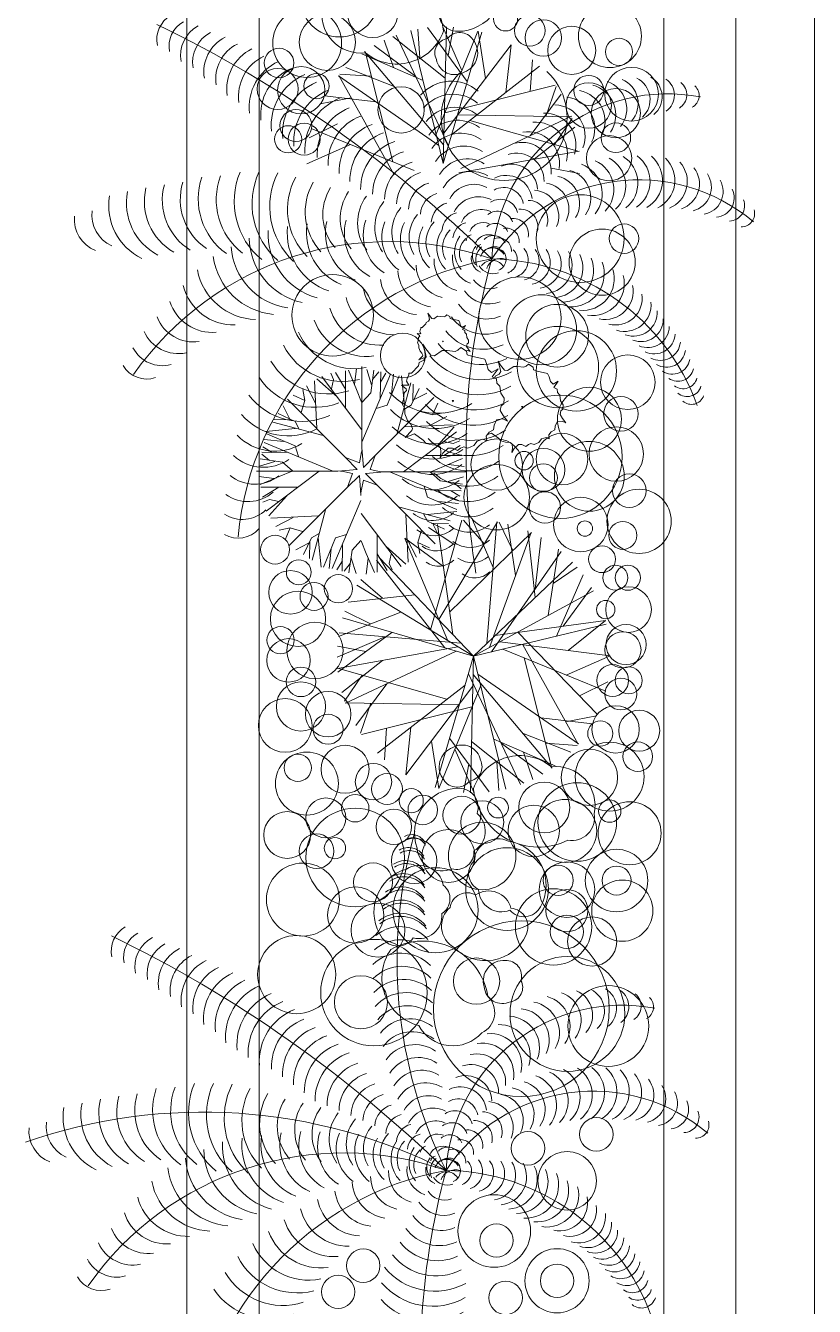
# Model space of a CAD drawing. Header units: millimetres. Extents: x 19901 to 42199, y 14545 to 21214.
# Drawn here: x 27363.5 to 27413.7, y 17181.3 to 17262.9 of the extents above; entities that cross this region are included whole.
import ezdxf

# ---------------------------------------------------------------- set-up
doc = ezdxf.new("R2010")
doc.units = ezdxf.units.MM
for name, color, linetype, lineweight in [('A-FURN', 9, 'Continuous', 13), ('VEGETAZIONE', 94, 'Continuous', 5), ('vetro', 140, 'Continuous', 15)]:
    doc.layers.add(name, color=color, linetype=linetype, lineweight=lineweight)

msp = doc.modelspace()

# ---------------------------------------------------------------- linework, layer by layer
at = {"layer": 'A-FURN'}
for p, q in [((27373.731, 16967.564), (27373.731, 17305.331)), ((27408.731, 16967.564), (27408.731, 17305.331)), ((27378.334, 16972.17), (27378.334, 17300.728)), ((27404.128, 16972.17), (27404.128, 17300.728))]:
    msp.add_line(p, q, dxfattribs=at)
at = {"layer": 'VEGETAZIONE'}
for p, q in [((27390.201, 17259.589), (27386.867, 17262.253)), ((27390.403, 17255.281), (27387.078, 17262.334)), ((27390.074, 17254.16), (27388.018, 17262.619)), ((27388.587, 17260.878), (27388.458, 17262.714)), ((27391.602, 17259.371), (27389.071, 17262.808)), ((27389.622, 17256.019), (27392.289, 17262.579)), ((27391.269, 17260.071), (27390.038, 17262.866)), ((27390.074, 17254.16), (27390.277, 17262.864)), ((27390.074, 17254.16), (27392.523, 17262.514)), ((27390.377, 17261.034), (27390.727, 17262.841)), ((27392.758, 17259.56), (27392.292, 17262.579)), ((27388.323, 17259.692), (27385.669, 17261.669)), ((27386.899, 17260.265), (27386.299, 17262.005)), ((27390.119, 17256.073), (27394.393, 17261.719)), ((27394.064, 17258.681), (27394.396, 17261.718)), ((27388.791, 17259.437), (27384.881, 17261.148)), ((27390.102, 17255.327), (27385.064, 17261.28)), ((27386.854, 17254.261), (27385.09, 17261.298)), ((27395.621, 17258.745), (27395.76, 17260.752)), ((27385.489, 17259.707), (27383.482, 17259.846)), ((27386.951, 17259.05), (27383.875, 17260.273)), ((27390.612, 17255.996), (27396.202, 17260.344)), ((27389.798, 17255.295), (27383.392, 17259.74)), ((27386.938, 17253.425), (27383.413, 17259.765)), ((27390.175, 17257.38), (27397.212, 17259.144)), ((27396.619, 17257.153), (27397.273, 17259.056)), ((27384.21, 17258.331), (27382.235, 17257.946)), ((27385.792, 17258.075), (27382.505, 17258.46)), ((27395.606, 17255.912), (27397.583, 17258.566)), ((27383.33, 17256.671), (27381.522, 17255.788)), ((27391.005, 17257.244), (27398.259, 17257.127)), ((27391.195, 17253.832), (27398.248, 17257.157)), ((27391.772, 17256.898), (27398.748, 17254.908)), ((27397.171, 17255.358), (27398.295, 17257.026)), ((27388.215, 17253.708), (27381.655, 17256.375)), ((27395.871, 17254.42), (27398.467, 17256.473)), ((27384.164, 17255.355), (27381.369, 17254.124)), ((27391.072, 17253.553), (27398.745, 17254.939)), ((27396.949, 17253.858), (27398.755, 17253.508)), ((27384.416, 17240.075), (27384.546, 17241.06)), ((27384.881, 17236.059), (27384.881, 17241.2)), ((27385.497, 17240.043), (27385.194, 17241.021)), ((27382.021, 17237.265), (27381.874, 17240.297)), ((27383.308, 17239.276), (27382.021, 17240.425)), ((27384.872, 17237.201), (27382.33, 17240.582)), ((27383.08, 17240.378), (27382.901, 17240.792)), ((27382.949, 17239.784), (27383.08, 17240.378)), ((27383.846, 17239.772), (27383.21, 17240.821)), ((27383.846, 17238.559), (27383.846, 17240.932)), ((27384.546, 17239.754), (27384.025, 17240.967)), ((27384.891, 17236.377), (27386.71, 17240.711)), ((27385.451, 17239.538), (27385.655, 17240.972)), ((27385.561, 17240.385), (27385.958, 17240.874)), ((27386.057, 17239.196), (27386.086, 17240.874)), ((27386.069, 17240.206), (27386.424, 17240.793)), ((27386.5, 17238.739), (27387.27, 17240.613)), ((27386.774, 17239.456), (27386.902, 17240.711)), ((27387.602, 17238.739), (27387.41, 17240.613)), ((27380.505, 17239.387), (27380.505, 17239.387)), ((27381.255, 17239.049), (27380.505, 17239.387)), ((27381.255, 17239.049), (27381.124, 17239.754)), ((27381.923, 17238.874), (27381.353, 17239.976)), ((27384.872, 17238.938), (27384.546, 17239.754)), ((27384.891, 17238.919), (27385.451, 17239.538)), ((27387.141, 17236.963), (27387.998, 17240.173)), ((27388.033, 17238.739), (27388.541, 17239.815)), ((27388.144, 17238.968), (27388.162, 17240.076)), ((27388.226, 17239.098), (27389.036, 17239.505)), ((27380.277, 17237.889), (27379.87, 17238.699)), ((27383.846, 17235.399), (27380.147, 17239.131)), ((27381.027, 17238.268), (27381.255, 17239.049)), ((27385.736, 17235.529), (27389.468, 17239.228)), ((27385.8, 17238.528), (27386.5, 17238.739)), ((27387.555, 17238.479), (27388.033, 17238.739)), ((27389.386, 17238.12), (27389.724, 17238.87)), ((27389.724, 17238.87), (27389.724, 17238.87)), ((27380.407, 17237.807), (27379.299, 17237.825)), ((27380.636, 17237.696), (27379.56, 17238.204)), ((27388.605, 17238.348), (27389.386, 17238.12)), ((27389.211, 17237.452), (27390.313, 17238.022)), ((27389.386, 17238.12), (27390.091, 17238.251)), ((27380.636, 17237.265), (27378.762, 17237.073)), ((27380.636, 17236.163), (27378.762, 17236.933)), ((27382.412, 17236.804), (27379.202, 17237.661)), ((27380.896, 17237.218), (27380.636, 17237.696)), ((27387.538, 17234.503), (27390.919, 17237.045)), ((27387.602, 17237.354), (27390.634, 17237.501)), ((27389.613, 17236.067), (27390.762, 17237.354)), ((27379.919, 17236.437), (27378.664, 17236.565)), ((27382.998, 17234.554), (27378.664, 17236.373)), ((27380.847, 17235.463), (27380.636, 17236.163)), ((27390.109, 17235.529), (27391.158, 17236.165)), ((27390.12, 17236.426), (27390.715, 17236.295)), ((27390.715, 17236.295), (27391.129, 17236.474)), ((27379.837, 17235.114), (27378.403, 17235.318)), ((27380.179, 17235.72), (27378.501, 17235.749)), ((27378.99, 17235.224), (27378.501, 17235.621)), ((27379.169, 17235.732), (27378.582, 17236.087)), ((27384.595, 17234.647), (27383.846, 17235.399)), ((27383.846, 17235.399), (27384.726, 17235.079)), ((27384.726, 17235.079), (27384.872, 17235.764)), ((27384.883, 17236.023), (27384.984, 17234.78)), ((27384.984, 17234.78), (27385.736, 17235.529)), ((27385.736, 17235.529), (27385.416, 17234.649)), ((27388.896, 17235.529), (27391.269, 17235.529)), ((27390.091, 17234.829), (27391.304, 17235.35)), ((27383.316, 17234.544), (27378.175, 17234.544)), ((27379.332, 17235.16), (27378.354, 17234.857)), ((27382.174, 17234.535), (27378.793, 17231.993)), ((27380.437, 17234.535), (27379.621, 17234.209)), ((27380.456, 17234.554), (27379.837, 17235.114)), ((27383.352, 17234.546), (27384.595, 17234.647)), ((27384.296, 17234.389), (27383.611, 17234.535)), ((27386.36, 17234.492), (27385.117, 17234.391)), ((27385.416, 17234.649), (27386.1, 17234.503)), ((27386.193, 17234.494), (27391.537, 17234.494)), ((27386.714, 17234.484), (27391.048, 17232.665)), ((27389.256, 17234.484), (27389.875, 17233.924)), ((27389.275, 17234.503), (27390.091, 17234.829)), ((27390.412, 17234.959), (27391.397, 17234.829)), ((27379.3, 17234.079), (27378.315, 17234.209)), ((27379.621, 17234.209), (27378.408, 17233.688)), ((27383.976, 17233.509), (27384.296, 17234.389)), ((27384.728, 17234.258), (27383.976, 17233.509)), ((27384.829, 17233.015), (27384.728, 17234.258)), ((27384.986, 17233.959), (27384.84, 17233.275)), ((27385.866, 17233.639), (27384.986, 17233.959)), ((27385.117, 17234.391), (27385.866, 17233.639)), ((27389.875, 17233.924), (27391.309, 17233.72)), ((27390.38, 17233.878), (27391.358, 17234.181)), ((27390.722, 17233.814), (27391.211, 17233.417)), ((27380.816, 17233.509), (27378.443, 17233.509)), ((27379.603, 17233.509), (27378.554, 17232.873)), ((27380.099, 17232.971), (27378.95, 17231.684)), ((27383.976, 17233.509), (27380.244, 17229.81)), ((27385.866, 17233.639), (27389.565, 17229.907)), ((27388.865, 17233.575), (27389.076, 17232.875)), ((27389.076, 17232.875), (27390.95, 17232.105)), ((27389.533, 17233.318), (27391.211, 17233.289)), ((27390.543, 17233.306), (27391.13, 17232.951)), ((27378.997, 17232.743), (27378.583, 17232.564)), ((27379.591, 17232.613), (27378.997, 17232.743)), ((27382.571, 17232.075), (27381.714, 17228.865)), ((27384.821, 17232.661), (27383.002, 17228.327)), ((27387.3, 17232.234), (27390.51, 17231.377)), ((27389.793, 17232.601), (27391.048, 17232.473)), ((27382.11, 17231.684), (27379.078, 17231.537)), ((27380.501, 17231.586), (27379.399, 17231.016)), ((27384.84, 17231.837), (27387.382, 17228.456)), ((27387.691, 17231.773), (27387.838, 17228.741)), ((27388.816, 17231.82), (27389.076, 17231.342)), ((27389.076, 17231.773), (27390.95, 17231.965)), ((27389.076, 17231.342), (27390.152, 17230.834)), ((27389.27, 17224.435), (27391.26, 17231.411)), ((27389.304, 17231.231), (27390.413, 17231.213)), ((27389.802, 17225.086), (27393.53, 17231.309)), ((27392.687, 17229.902), (27391.367, 17231.419)), ((27393.257, 17228.404), (27391.946, 17231.443)), ((27392.852, 17223.544), (27393.499, 17231.314)), ((27394.519, 17229.482), (27393.636, 17231.289)), ((27380.326, 17230.918), (27379.621, 17230.787)), ((27380.326, 17230.918), (27379.988, 17230.168)), ((27381.107, 17230.69), (27380.326, 17230.918)), ((27382.157, 17230.559), (27381.679, 17230.299)), ((27383.912, 17230.51), (27383.212, 17230.299)), ((27385.866, 17230.479), (27385.866, 17228.106)), ((27388.685, 17230.77), (27388.457, 17229.989)), ((27390.81, 17229.834), (27389.141, 17230.958)), ((27389.435, 17231.149), (27389.842, 17230.339)), ((27390.686, 17224.122), (27389.716, 17231.136)), ((27390.485, 17225.576), (27395.697, 17230.623)), ((27393.032, 17223.298), (27395.668, 17230.636)), ((27394.681, 17227.887), (27394.201, 17231.162)), ((27395.936, 17226.487), (27395.462, 17230.728)), ((27379.988, 17230.168), (27379.988, 17230.168)), ((27381.486, 17229.94), (27380.676, 17229.533)), ((27381.679, 17230.299), (27381.171, 17229.223)), ((27381.568, 17230.07), (27381.55, 17228.962)), ((27382.11, 17230.299), (27382.302, 17228.425)), ((27383.212, 17230.299), (27382.442, 17228.425)), ((27382.938, 17229.582), (27382.81, 17228.327)), ((27383.655, 17229.842), (27383.626, 17228.164)), ((27384.821, 17230.119), (27384.261, 17229.5)), ((27384.84, 17230.1), (27385.166, 17229.284)), ((27386.404, 17229.762), (27387.691, 17228.613)), ((27390.373, 17223.732), (27387.62, 17230.257)), ((27390.087, 17228.454), (27387.623, 17230.259)), ((27387.789, 17230.164), (27388.359, 17229.062)), ((27388.457, 17229.989), (27388.588, 17229.284)), ((27388.457, 17229.989), (27389.207, 17229.651)), ((27389.207, 17229.651), (27389.207, 17229.651)), ((27395.923, 17227.02), (27396.307, 17230.307)), ((27383.643, 17228.832), (27383.288, 17228.245)), ((27384.261, 17229.5), (27384.057, 17228.066)), ((27384.215, 17228.995), (27384.518, 17228.017)), ((27385.166, 17229.284), (27385.687, 17228.071)), ((27385.296, 17228.963), (27385.166, 17227.978)), ((27390.171, 17223.276), (27385.824, 17228.865)), ((27385.866, 17229.266), (27386.502, 17228.217)), ((27392.007, 17222.737), (27385.997, 17229.035)), ((27386.762, 17229.255), (27386.632, 17228.66)), ((27392.007, 17222.737), (27398.305, 17228.748)), ((27393.142, 17223.013), (27397.588, 17229.42)), ((27396.772, 17225.342), (27397.413, 17229.562)), ((27384.151, 17228.653), (27383.754, 17228.164)), ((27386.632, 17228.66), (27386.811, 17228.246)), ((27397.082, 17227.384), (27398.607, 17228.414)), ((27397.284, 17224.02), (27398.995, 17227.93)), ((27392.007, 17222.737), (27384.572, 17227.265)), ((27386.205, 17226.436), (27384.816, 17227.643)), ((27397.724, 17224.658), (27399.529, 17227.122)), ((27388.258, 17226.666), (27384.017, 17226.192)), ((27392.007, 17222.737), (27399.646, 17226.914)), ((27387.369, 17225.561), (27383.395, 17224.006)), ((27385.446, 17224.809), (27383.791, 17225.615)), ((27392.007, 17222.737), (27383.653, 17225.186)), ((27392.007, 17222.737), (27400.467, 17224.794)), ((27393.392, 17224.059), (27400.406, 17225.029)), ((27398.026, 17223.113), (27400.407, 17225.026)), ((27386.341, 17223.987), (27383.302, 17222.676)), ((27386.797, 17224.265), (27383.36, 17221.734)), ((27391.201, 17223.582), (27383.431, 17224.229)), ((27394.847, 17224.26), (27399.893, 17219.048)), ((27385.133, 17223.04), (27383.326, 17223.39)), ((27391.01, 17223.345), (27383.337, 17221.958)), ((27390.887, 17223.066), (27383.834, 17219.741)), ((27393.686, 17223.655), (27400.713, 17222.777)), ((27393.867, 17223.19), (27400.427, 17220.523)), ((27395.144, 17223.473), (27398.669, 17217.133)), ((27386.211, 17222.477), (27383.615, 17220.425)), ((27392.007, 17222.737), (27389.559, 17214.383)), ((27392.007, 17222.737), (27391.805, 17214.034)), ((27392.007, 17222.737), (27394.064, 17214.278)), ((27395.227, 17222.636), (27396.991, 17215.6)), ((27397.918, 17221.543), (27400.713, 17222.774)), ((27390.31, 17220), (27383.334, 17221.99)), ((27384.911, 17221.54), (27383.787, 17219.871)), ((27391.679, 17221.617), (27395.004, 17214.564)), ((27391.98, 17221.57), (27397.018, 17215.618)), ((27392.283, 17221.603), (27398.69, 17217.157)), ((27386.476, 17220.986), (27384.499, 17218.332)), ((27391.469, 17220.901), (27385.88, 17216.554)), ((27391.963, 17220.825), (27387.689, 17215.178)), ((27392.46, 17220.878), (27389.793, 17214.318)), ((27398.752, 17220.226), (27400.56, 17221.109)), ((27391.076, 17219.653), (27383.823, 17219.771)), ((27385.463, 17219.744), (27384.809, 17217.842)), ((27391.906, 17219.518), (27384.87, 17217.753)), ((27397.872, 17218.566), (27399.847, 17218.951)), ((27386.461, 17218.152), (27386.321, 17216.145)), ((27388.017, 17218.216), (27387.686, 17215.18)), ((27396.29, 17218.822), (27399.577, 17218.438)), ((27389.324, 17217.338), (27389.789, 17214.319)), ((27390.48, 17217.526), (27393.011, 17214.09)), ((27393.29, 17217.461), (27397.2, 17215.75)), ((27395.131, 17217.847), (27398.206, 17216.625)), ((27390.813, 17216.827), (27392.044, 17214.032)), ((27391.881, 17217.309), (27395.215, 17214.644)), ((27393.759, 17217.206), (27396.413, 17215.229)), ((27395.183, 17216.633), (27395.783, 17214.893)), ((27396.593, 17217.191), (27398.6, 17217.051)), ((27391.705, 17215.863), (27391.355, 17214.056)), ((27393.495, 17216.019), (27393.624, 17214.183))]:
    msp.add_line(p, q, dxfattribs=at)
for points in [[(27393.673, 17266.39, 0.520567), (27391.469, 17267.705, 0.520567), (27390.053, 17266.565, 0.520567), (27389.856, 17264.183, 0.520567), (27390.99, 17262.574, 0.520567)], [(27390.09, 17262.592, -0.520567), (27385.108, 17261.211, -0.520567), (27382.395, 17264.203, -0.520567), (27384.061, 17265.887, -0.520567)], [(27391.401, 17259.98, 0.520567), (27391.97, 17262.044, 0.520567), (27390.348, 17262.114, 0.520567), (27389.637, 17260.773, 0.520567)], [(27390.681, 17216.917, 0.520567), (27390.112, 17214.854, 0.520567), (27391.734, 17214.783, 0.520567), (27392.445, 17216.125, 0.520567)], [(27391.992, 17214.306, -0.520567), (27396.974, 17215.687, -0.520567), (27399.687, 17212.694, -0.520567), (27398.021, 17211.011, -0.520567)], [(27388.409, 17210.508, 0.520567), (27390.612, 17209.193, 0.520567), (27392.029, 17210.332, 0.520567), (27392.226, 17212.715, 0.520567), (27391.091, 17214.324, 0.520567)], [(27394.239, 17210.958, 0.520567), (27392.019, 17209.671, 0.520567), (27392.327, 17207.88, 0.520567), (27394.313, 17206.55, 0.520567), (27396.271, 17206.76, 0.520567)], [(27387.725, 17209.176, -0.520567), (27390.079, 17208.153, -0.520567), (27389.979, 17206.338, -0.520567), (27388.159, 17204.788, -0.520567), (27386.19, 17204.771, -0.520567)], [(27390.76, 17204.177, -0.520567), (27390.511, 17206.731, -0.520567), (27392.146, 17207.526, -0.520567), (27394.385, 17206.688, -0.520567), (27395.356, 17204.975, -0.520567)], [(27386.73, 17204.05, 0.520567), (27388.514, 17199.198, 0.520567), (27392.527, 17198.739, 0.520567), (27392.923, 17201.075, 0.520567)], [(27392.678, 17201.685, -0.520567), (27394.022, 17203.351, -0.520567), (27395.025, 17202.075, -0.520567), (27394.351, 17200.715, -0.520567)]]:
    msp.add_lwpolyline(points, format="xyb", close=True, dxfattribs=at)
for points in [[(27388.896, 17241.708), (27388.83, 17241.757), (27388.528, 17241.635), (27388.748, 17241.86), (27388.764, 17241.925), (27388.716, 17242.068), (27388.612, 17242.18), (27388.524, 17242.396), (27388.524, 17242.564), (27388.437, 17242.715), (27388.479, 17242.852), (27388.497, 17243.06), (27388.572, 17243.133), (27388.561, 17243.189), (27388.417, 17243.308), (27388.655, 17243.302), (27388.58, 17243.437), (27388.6, 17243.517), (27388.654, 17243.638), (27388.649, 17243.686), (27388.732, 17243.686), (27388.962, 17243.92), (27388.979, 17244.024), (27389.131, 17244.106), (27389.198, 17244.21), (27389.156, 17244.41), (27389.091, 17244.618), (27389.195, 17244.466), (27389.352, 17244.267), (27389.47, 17244.244), (27389.718, 17244.414), (27389.872, 17244.407), (27390.123, 17244.384), (27390.213, 17244.417), (27390.309, 17244.506), (27390.486, 17244.387), (27390.508, 17244.275), (27390.645, 17244.227), (27391.067, 17244.134), (27391.125, 17243.998), (27391.177, 17243.806), (27391.286, 17243.711), (27391.495, 17243.824), (27391.31, 17243.575), (27391.443, 17243.512), (27391.457, 17243.368), (27391.549, 17243.272), (27391.577, 17243.048), (27391.687, 17242.889), (27391.677, 17242.712), (27391.595, 17242.648), (27391.566, 17242.495), (27391.659, 17242.336), (27391.797, 17242.16), (27391.642, 17242.231), (27391.492, 17242.212)], [(27393.362, 17240.457), (27393.385, 17240.594), (27393.628, 17240.724), (27393.735, 17240.891), (27393.668, 17241.211), (27393.564, 17241.544), (27393.729, 17241.301), (27393.981, 17240.983), (27394.17, 17240.945), (27394.566, 17241.217), (27394.814, 17241.206), (27395.214, 17241.17), (27395.359, 17241.222), (27395.512, 17241.364), (27395.795, 17241.174), (27395.831, 17240.994), (27396.05, 17240.919), (27396.726, 17240.77), (27396.818, 17240.552), (27396.901, 17240.245), (27397.075, 17240.093), (27397.409, 17240.274), (27397.114, 17239.875), (27397.327, 17239.774), (27397.35, 17239.543), (27397.497, 17239.391), (27397.541, 17239.032), (27397.716, 17238.777), (27397.7, 17238.495), (27397.57, 17238.391), (27397.523, 17238.148), (27397.672, 17237.892), (27397.894, 17237.612), (27397.644, 17237.726), (27397.331, 17237.685), (27397.209, 17237.402), (27397.179, 17237.172), (27396.963, 17237.042), (27396.797, 17236.849), (27396.83, 17236.605), (27396.627, 17236.694), (27396.338, 17236.589), (27396.166, 17236.37), (27395.87, 17236.24), (27395.661, 17236.303), (27395.5, 17236.238), (27395.337, 17236.109), (27395.078, 17236.235), (27394.866, 17236.234), (27394.592, 17235.976), (27394.45, 17235.719), (27394.483, 17236.014), (27394.466, 17236.27), (27394.333, 17236.371), (27394.048, 17236.395), (27393.75, 17236.47), (27393.593, 17236.636), (27393.146, 17236.966), (27392.859, 17236.85)]]:
    msp.add_lwpolyline(points, dxfattribs=at)
for points in [[(27393.569, 17241.056), (27393.2, 17240.557), (27393.466, 17240.43), (27393.495, 17240.142), (27393.679, 17239.951), (27393.734, 17239.503), (27393.953, 17239.184), (27393.933, 17238.831), (27393.769, 17238.702), (27393.712, 17238.397), (27393.897, 17238.078), (27394.175, 17237.728), (27393.863, 17237.87), (27393.471, 17237.819), (27393.319, 17237.466), (27393.282, 17237.177), (27393.011, 17237.015), (27392.804, 17236.774), (27392.845, 17236.47), (27392.592, 17236.58), (27392.23, 17236.45), (27392.015, 17236.176), (27391.645, 17236.013), (27391.384, 17236.092), (27391.183, 17236.01), (27390.979, 17235.849), (27390.655, 17236.007), (27390.39, 17236.005), (27390.048, 17235.683), (27389.87, 17235.361), (27389.911, 17235.73), (27389.89, 17236.05), (27389.723, 17236.177), (27389.368, 17236.207), (27388.995, 17236.301), (27388.798, 17236.508), (27388.239, 17236.921), (27387.636, 17236.676), (27388.076, 17237.128), (27388.107, 17237.256), (27388.012, 17237.544), (27387.803, 17237.767), (27387.628, 17238.198), (27387.628, 17238.535), (27387.454, 17238.838), (27387.537, 17239.111), (27387.573, 17239.527), (27387.724, 17239.672), (27387.702, 17239.784), (27387.414, 17240.023), (27387.889, 17240.01), (27387.741, 17240.281), (27387.78, 17240.442), (27387.888, 17240.683), (27387.879, 17240.779), (27388.044, 17240.78), (27388.504, 17241.247), (27388.539, 17241.456), (27388.842, 17241.618), (27388.976, 17241.827), (27388.892, 17242.227), (27388.763, 17242.643), (27388.969, 17242.34), (27389.284, 17241.941), (27389.52, 17241.895), (27390.015, 17242.234), (27390.325, 17242.22), (27390.825, 17242.175), (27391.006, 17242.241), (27391.198, 17242.418), (27391.552, 17242.18), (27391.596, 17241.956), (27391.87, 17241.862), (27392.715, 17241.675), (27392.83, 17241.403), (27392.934, 17241.019), (27393.151, 17240.829)], [(27390.079, 17242.822), (27390.067, 17242.774), (27390.03, 17242.822)], [(27390.738, 17239.051), (27390.715, 17238.955), (27390.639, 17239.05)], [(27395.145, 17238.671), (27395.126, 17238.594), (27395.065, 17238.67)]]:
    msp.add_lwpolyline(points, close=True, dxfattribs=at)
for centre, radius in [((27383.465, 17264.721), 2.504), ((27385.574, 17263.798), 1.625), ((27381.399, 17261.83), 2.197), ((27394.047, 17263.366), 0.769), ((27400.7, 17262.271), 2.009), ((27382.688, 17261.876), 1.793), ((27395.59, 17262.618), 0.982), ((27396.454, 17262.151), 1.159), ((27398.264, 17261.361), 1.532), ((27379.609, 17260.556), 0.942), ((27401.278, 17261.266), 0.864), ((27379.517, 17258.9), 1.305), ((27381.022, 17258.817), 1.507), ((27381.997, 17259.083), 0.804), ((27402.081, 17258.566), 1.711), ((27387.382, 17257.568), 1.475), ((27399.347, 17257.848), 1.447), ((27399.347, 17258.805), 0.958), ((27401.078, 17257.359), 1.569), ((27380.683, 17256.566), 1.015), ((27380.19, 17255.696), 0.862), ((27381.206, 17255.696), 1.016), ((27401.078, 17255.79), 0.942), ((27400.647, 17254.488), 1.44), ((27398.802, 17249.363), 2.795), ((27400.204, 17247.864), 2.108), ((27401.598, 17249.363), 0.94), ((27383.021, 17244.472), 2.598), ((27394.959, 17244.299), 2.627), ((27396.347, 17243.551), 2.23), ((27397.332, 17243.173), 1.998), ((27397.386, 17241.175), 2.593), ((27398.56, 17240.929), 2.558), ((27387.496, 17241.906), 1.429), ((27401.838, 17240.211), 1.741), ((27397.54, 17235.459), 3.932), ((27399.389, 17237.847), 2.039), ((27401.398, 17238.193), 1.099), ((27397.643, 17235.304), 1.647), ((27401.105, 17235.63), 1.734), ((27393.479, 17234.957), 1.64), ((27399.387, 17234.213), 2.227), ((27395.228, 17235.209), 0.587), ((27396.46, 17234.629), 1.362), ((27393.479, 17232.874), 2.083), ((27396.458, 17234.114), 0.893), ((27401.937, 17233.295), 1.071), ((27396.557, 17232.229), 0.998), ((27398.84, 17231.138), 1.736), ((27402.556, 17231.341), 2.049), ((27399.105, 17230.882), 0.488), ((27401.521, 17230.443), 0.893), ((27379.353, 17229.535), 0.92), ((27400.198, 17228.928), 0.857), ((27380.864, 17228.095), 0.792), ((27380.332, 17226.815), 1.386), ((27383.39, 17227.046), 0.898), ((27401.045, 17227.746), 0.794), ((27401.84, 17227.746), 0.799), ((27381.838, 17226.555), 0.893), ((27401.885, 17225.716), 1.453), ((27380.816, 17225.125), 1.758), ((27400.431, 17225.716), 0.588), ((27381.898, 17223.11), 1.797), ((27401.724, 17223.485), 1.28), ((27380.215, 17222.48), 1.383), ((27379.703, 17223.764), 0.867), ((27401.531, 17223.156), 1.15), ((27400.876, 17221.201), 1.016), ((27381.004, 17221.108), 0.942), ((27401.892, 17221.201), 0.862), ((27381.004, 17219.538), 1.569), ((27401.399, 17220.331), 1.015), ((27380.001, 17218.332), 1.711), ((27382.735, 17219.05), 1.447), ((27382.735, 17218.092), 0.958), ((27401.06, 17218.081), 1.507), ((27402.564, 17217.998), 1.305), ((27400.085, 17217.814), 0.804), ((27381.382, 17214.626), 2.009), ((27383.818, 17215.536), 1.532), ((27399.393, 17215.021), 1.793), ((27400.683, 17215.068), 2.197), ((27402.473, 17216.342), 0.942), ((27380.804, 17215.631), 0.864), ((27385.628, 17214.746), 1.159), ((27386.491, 17214.279), 0.982), ((27388.035, 17213.532), 0.769), ((27396.508, 17213.1), 1.625), ((27398.617, 17212.177), 2.504), ((27382.588, 17212.437), 1.273), ((27384.461, 17213.057), 0.879), ((27388.772, 17212.944), 0.943), ((27391.262, 17212.61), 1.211), ((27392.559, 17212.161), 1.372), ((27393.564, 17213.095), 0.66), ((27395.84, 17211.604), 1.638), ((27397.849, 17211.604), 2.009), ((27401.953, 17211.459), 2.01), ((27400.683, 17212.871), 0.715), ((27380.124, 17211.349), 1.491), ((27384.461, 17209.918), 3.139), ((27386.924, 17211.864), 1.13), ((27390.407, 17210.009), 1.691), ((27392.559, 17210.009), 2.152), ((27382.002, 17210.314), 1.106), ((27383.168, 17210.508), 0.68), ((27388.22, 17209.691), 1.445), ((27394.142, 17207.9), 2.636), ((27401.122, 17208.444), 1.992), ((27381.127, 17207.232), 2.327), ((27385.597, 17208.332), 1.239), ((27389.58, 17206.553), 2.711), ((27397.956, 17207.867), 1.77), ((27397.399, 17208.456), 0.96), ((27401.122, 17208.444), 0.924), ((27401.488, 17206.525), 1.953), ((27384.491, 17206.247), 1.792), ((27397.102, 17205.489), 2.433), ((27397.956, 17206.525), 1.342), ((27385.915, 17205.282), 1.72), ((27397.956, 17205.183), 1.061), ((27399.565, 17204.558), 1.569), ((27395.051, 17200.275), 5.603), ((27380.733, 17202.448), 2.491), ((27385.656, 17201.302), 3.394), ((27392.194, 17202.033), 1.477), ((27397.991, 17199.943), 3.661), ((27384.826, 17200.685), 1.692), ((27400.597, 17199.173), 2.574), ((27399.834, 17192.266), 1.066), ((27395.474, 17191.376), 1.066), ((27397.973, 17189.303), 1.867), ((27393.324, 17186.105), 2.313), ((27393.47, 17185.504), 1.058), ((27384.976, 17183.895), 1.066), ((27397.329, 17182.934), 2.045), ((27397.329, 17182.934), 1.066), ((27383.376, 17182.225), 1.058), ((27394.051, 17181.847), 1.066)]:
    msp.add_circle(centre, radius, dxfattribs=at)
for centre, radius, start, end in [((27373.592, 17262.044), 1.776, 119.61515, 191.9704), ((27374.374, 17261.636), 1.776, 118.99446, 191.34971), ((27336.314, 17189.615), 81.535, 45.79693, 64.18022), ((27375.458, 17261.04), 2.131, 118.37377, 190.72902), ((27376.23, 17260.612), 2.131, 117.75308, 190.10833), ((27377.299, 17259.989), 2.486, 117.13239, 189.48764), ((27378.059, 17259.541), 2.486, 116.5117, 188.86695), ((27379.113, 17258.892), 2.841, 115.89101, 188.24626), ((27379.861, 17258.425), 2.841, 115.27032, 187.62557), ((27380.898, 17257.75), 3.196, 114.64963, 187.00488), ((27381.633, 17257.263), 3.196, 114.02894, 186.38419), ((27382.654, 17256.563), 3.551, 113.40825, 185.7635), ((27393.954, 17257.076), 4.01, 132.76, 47.24), ((27383.376, 17256.057), 3.551, 112.78756, 185.14281), ((27390.584, 17256.821), 2.578, 48.47829, 139.17527), ((27399.104, 17257.243), 1.963, 326.12856, 75.38937), ((27399.932, 17257.633), 1.838, 322.08689, 71.34771), ((27400.829, 17257.967), 1.67, 318.04523, 67.30604), ((27401.709, 17258.217), 1.545, 314.00356, 63.26437), ((27402.565, 17258.39), 1.462, 309.96189, 59.22271), ((27403.556, 17258.504), 1.253, 305.92023, 55.18104), ((27404.595, 17258.533), 1.002, 301.87856, 51.13937), ((27405.55, 17258.478), 0.835, 297.83689, 47.09771), ((27384.093, 17255.544), 3.551, 112.16687, 184.52212), ((27384.804, 17255.022), 3.551, 111.54618, 183.90143), ((27390.696, 17256.126), 2.438, 50.09367, 140.79065), ((27404.385, 17247.346), 11.247, 79.33398, 176.33343), ((27397.729, 17256.38), 2.005, 334.21189, 83.47271), ((27398.382, 17256.826), 2.005, 330.17023, 79.43104), ((27385.229, 17254.711), 3.196, 110.92549, 183.28074), ((27390.835, 17255.387), 2.344, 51.70906, 142.40603), ((27396.525, 17255.354), 2.005, 342.29523, 91.55604), ((27397.109, 17255.888), 2.005, 338.25356, 87.51437), ((27385.932, 17254.177), 3.196, 110.3048, 182.66006), ((27386.628, 17253.636), 3.196, 109.68411, 182.03937), ((27391.004, 17254.607), 2.297, 53.32444, 144.02142), ((27395.98, 17254.78), 2.005, 346.33689, 95.59771), ((27387.319, 17253.087), 3.196, 109.06342, 181.41868), ((27391.195, 17253.832), 2.25, 54.93983, 145.6368), ((27395.477, 17254.169), 2.005, 350.37856, 99.63937), ((27388.003, 17252.53), 3.196, 108.44273, 180.79799), ((27388.413, 17252.199), 2.841, 107.82204, 180.1773), ((27391.391, 17253.106), 2.156, 56.55521, 147.25219), ((27395.121, 17253.656), 1.838, 354.42023, 103.68104), ((27388.822, 17251.866), 2.486, 107.20135, 179.55661), ((27391.604, 17252.385), 2.063, 58.17059, 148.86757), ((27394.408, 17252.436), 1.67, 2.50356, 111.76437), ((27394.745, 17253.057), 1.754, 358.46189, 107.72271), ((27398.202, 17252.214), 2.005, 320.61147, 69.87228), ((27398.942, 17252.494), 2.005, 316.5698, 65.83061), ((27399.7, 17252.722), 2.005, 312.52813, 61.78895), ((27400.472, 17252.896), 2.005, 308.48647, 57.74728), ((27401.254, 17253.015), 2.005, 304.4448, 53.70561), ((27402.043, 17253.078), 2.005, 300.40313, 49.66395), ((27402.876, 17253.081), 1.963, 296.36147, 45.62228), ((27403.789, 17253.009), 1.838, 292.3198, 41.58061), ((27378.729, 17251.89), 4.273, 161.00098, 234.51619), ((27379.875, 17251.836), 4.273, 159.08432, 232.59952), ((27381.553, 17251.739), 4.807, 157.16765, 230.68286), ((27382.692, 17251.59), 4.807, 155.25098, 228.76619), ((27383.826, 17251.403), 4.807, 153.33432, 226.84952), ((27384.421, 17251.235), 4.273, 151.41765, 224.93286), ((27389.23, 17251.532), 2.131, 106.58066, 178.93592), ((27391.871, 17251.583), 2.063, 59.78598, 150.48296), ((27394.074, 17251.72), 1.67, 6.54523, 115.80604), ((27397.015, 17251.612), 1.754, 328.6948, 77.95561), ((27397.638, 17251.946), 1.838, 324.65313, 73.91395), ((27404.733, 17252.853), 1.67, 288.27813, 37.53895), ((27405.621, 17252.633), 1.545, 284.23647, 33.49728), ((27374.762, 17251.739), 3.739, 166.75098, 240.26619), ((27375.905, 17251.817), 3.739, 164.83432, 238.34952), ((27377.05, 17251.856), 3.739, 162.91765, 236.43286), ((27385.013, 17251.065), 3.739, 149.50098, 223.01619), ((27385.602, 17250.892), 3.205, 147.58432, 221.09952), ((27389.637, 17251.196), 1.776, 105.95997, 178.31523), ((27392.029, 17251.089), 1.735, 61.40136, 152.09834), ((27402.547, 17241.868), 11.247, 49.56689, 146.56633), ((27393.945, 17251.371), 1.253, 10.58689, 119.84771), ((27395.768, 17250.784), 1.67, 336.77813, 86.03895), ((27396.414, 17251.24), 1.67, 332.73647, 81.99728), ((27406.45, 17252.359), 1.462, 280.1948, 29.45561), ((27407.367, 17251.966), 1.253, 276.15313, 25.41395), ((27372.487, 17251.468), 3.739, 170.58432, 244.09952), ((27373.622, 17251.622), 3.739, 168.66765, 242.18286), ((27386.554, 17250.641), 3.044, 145.66765, 219.18286), ((27387.498, 17250.363), 2.884, 143.75098, 217.26619), ((27388.382, 17250.074), 2.671, 141.83432, 215.34952), ((27390.042, 17250.859), 1.421, 105.33928, 177.69454), ((27390.626, 17250.347), 1.314, 104.71859, 177.07385), ((27392.332, 17250.299), 1.735, 63.01675, 153.71373), ((27393.725, 17250.744), 1.128, 14.62856, 123.88937), ((27395.483, 17250.545), 1.253, 340.8198, 90.08061), ((27408.284, 17251.475), 1.002, 272.11147, 21.37228), ((27369.81, 17250.861), 2.136, 172.50098, 246.01619), ((27389.259, 17249.762), 2.457, 139.91765, 213.43286), ((27390.025, 17249.463), 2.136, 138.00098, 211.51619), ((27391.205, 17249.83), 1.207, 104.0979, 176.45316), ((27392.509, 17249.811), 1.406, 64.63213, 155.32911), ((27393.542, 17250.106), 1.002, 18.67023, 127.93104), ((27394.981, 17250.111), 1.128, 344.86147, 94.12228), ((27409.085, 17250.953), 0.835, 268.0698, 17.33061), ((27368.702, 17250.58), 2.136, 174.41765, 247.93286), ((27384.032, 17249.721), 3.9, 173.99199, 251.38691), ((27384.901, 17249.718), 3.546, 170.62836, 248.02328), ((27385.898, 17249.723), 3.333, 167.26472, 244.65964), ((27386.891, 17249.682), 3.12, 163.90108, 241.296), ((27387.807, 17249.584), 2.836, 160.53745, 237.93237), ((27388.713, 17249.448), 2.553, 157.17381, 234.56873), ((27389.821, 17249.286), 2.482, 153.81017, 231.20509), ((27390.633, 17249.067), 2.127, 150.44654, 227.84146), ((27390.835, 17249.129), 1.869, 136.08432, 209.59952), ((27391.754, 17249.333), 1.065, 103.47721, 175.83247), ((27392.624, 17249.447), 0.938, 66.24752, 156.9445), ((27393.402, 17249.5), 0.835, 22.71189, 131.97271), ((27394.082, 17249.191), 0.835, 352.9448, 102.20561), ((27394.505, 17249.648), 1.002, 348.90313, 98.16395), ((27386.615, 17229.297), 19.877, 70.77372, 144.97897), ((27381.965, 17249.454), 4.255, 180.71926, 258.11419), ((27383.156, 17249.692), 4.255, 177.35563, 254.75055), ((27391.645, 17248.806), 1.986, 147.0829, 224.47782), ((27391.637, 17248.777), 1.602, 134.16765, 207.68286), ((27392.5, 17248.513), 1.702, 143.71926, 221.11419), ((27392.382, 17248.429), 1.282, 132.25098, 205.76619), ((27391.952, 17249.187), 0.426, 102.85652, 175.21178), ((27392.973, 17248.675), 0.938, 67.8629, 158.55988), ((27393.277, 17248.721), 0.835, 26.75356, 136.01437), ((27393.587, 17248.576), 0.835, 356.98647, 106.24728), ((27380.79, 17249.147), 4.255, 184.0829, 261.47782), ((27392.873, 17248.273), 0.945, 140.35563, 217.75055), ((27393.214, 17248.017), 1.068, 130.33432, 203.84952), ((27392.545, 17248.632), 0.355, 102.23584, 174.59109), ((27393.344, 17247.912), 0.938, 69.47829, 160.17527), ((27393.208, 17247.934), 0.835, 30.79523, 140.05604), ((27393.244, 17247.842), 0.938, 39.71119, 130.40817), ((27393.324, 17248.051), 0.756, 292.69632, 46.04311), ((27393.87, 17248.029), 0.915, 289.83918, 43.18597), ((27394.355, 17247.996), 1.134, 286.98204, 40.32882), ((27394.962, 17247.927), 1.229, 284.12489, 37.47168), ((27395.474, 17247.854), 1.418, 281.26775, 34.61454), ((27396.018, 17247.755), 1.573, 278.41061, 31.75739), ((27396.49, 17247.66), 1.8, 275.55346, 28.90025), ((27397.072, 17247.507), 1.905, 272.69632, 26.04311), ((27379.636, 17248.771), 4.255, 187.44654, 264.84146), ((27396.797, 17228.524), 19.877, 100.54081, 174.74607), ((27390.47, 17247.68), 2.127, 180.21363, 257.60855), ((27391.477, 17247.956), 1.986, 176.84999, 254.24491), ((27392.364, 17248.126), 1.702, 173.48636, 250.88128), ((27438.661, 17235.75), 47.137, 164.85457, 189.41385), ((27392.808, 17248.103), 0.945, 170.12272, 247.51764), ((27393.245, 17248.154), 1.03, 211.10175, 289.84111), ((27393.194, 17247.145), 0.835, 34.83689, 144.09771), ((27393.736, 17247.161), 0.938, 71.09367, 161.79065), ((27392.955, 17233.914), 14.152, 19.8929, 89.1654), ((27397.649, 17247.33), 2.011, 269.83918, 23.18597), ((27398.218, 17247.129), 2.117, 266.98204, 20.32882), ((27378.233, 17248.1), 3.9, 190.81017, 268.20509), ((27388.613, 17247.057), 2.553, 186.9409, 264.33582), ((27389.655, 17247.467), 2.482, 183.57727, 260.97219), ((27393.057, 17247.405), 1.236, 212.29222, 291.03159), ((27398.961, 17246.796), 2.011, 264.12489, 17.47168), ((27399.571, 17246.497), 2.042, 261.26775, 14.61454), ((27376.721, 17247.177), 3.319, 194.17381, 271.56873), ((27387.759, 17246.725), 2.836, 190.30454, 267.69946), ((27392.999, 17247.083), 1.887, 213.4827, 292.22206), ((27400.384, 17246.008), 1.8, 258.41061, 11.75739), ((27375.358, 17246.215), 2.836, 197.53745, 274.93237), ((27386.915, 17246.356), 3.12, 193.66818, 271.0631), ((27392.848, 17246.426), 2.19, 214.67317, 293.41254), ((27401.06, 17245.555), 1.694, 255.55346, 8.90025), ((27401.63, 17245.137), 1.694, 252.69632, 6.04311), ((27374.157, 17245.254), 2.482, 200.90108, 278.296), ((27386.033, 17245.899), 3.333, 197.03181, 274.42673), ((27392.741, 17245.923), 2.654, 215.86365, 294.60301), ((27402.189, 17244.665), 1.524, 250.42359, 3.77038), ((27373.2, 17244.439), 2.411, 204.26472, 281.65964), ((27385.171, 17245.399), 3.546, 200.39545, 277.79037), ((27392.603, 17245.263), 2.957, 217.05413, 295.79349), ((27402.681, 17244.213), 1.418, 248.15087, 1.49765), ((27403.113, 17243.783), 1.371, 245.87814, 359.22493), ((27384.415, 17244.971), 3.9, 203.75908, 281.15401), ((27392.523, 17244.876), 3.538, 218.2446, 296.98397), ((27403.526, 17243.336), 1.323, 243.60541, 356.9522), ((27403.919, 17242.871), 1.276, 241.33268, 354.67947), ((27372.179, 17243.388), 2.127, 207.62836, 285.02328), ((27383.668, 17244.51), 4.255, 207.12272, 284.51764), ((27392.449, 17244.538), 4.17, 219.43508, 298.17444), ((27404.292, 17242.39), 1.229, 239.05996, 352.40674), ((27371.181, 17242.183), 1.773, 210.99199, 288.38691), ((27382.753, 17243.713), 4.255, 210.48636, 287.88128), ((27404.669, 17241.854), 1.134, 236.78723, 350.13402), ((27405.042, 17241.265), 0.998, 234.5145, 347.86129), ((27381.886, 17242.862), 4.255, 213.84999, 291.24491), ((27392.29, 17243.67), 4.265, 220.62556, 299.36492), ((27405.366, 17240.699), 0.907, 232.24178, 345.58856), ((27381.07, 17241.963), 4.255, 217.21363, 294.60855), ((27389.7, 17242.394), 4.17, 223.00651, 301.74587), ((27392.123, 17242.611), 4.17, 221.81603, 300.5554), ((27405.619, 17240.215), 0.923, 229.96905, 343.31584), ((27391.991, 17241.642), 4.17, 223.00651, 301.74587), ((27405.899, 17239.61), 0.817, 227.69632, 341.04311), ((27380.186, 17240.684), 3.9, 220.57727, 297.97219), ((27389.573, 17241.254), 4, 224.19698, 302.93635), ((27389.471, 17240.065), 3.784, 225.38746, 304.12682), ((27391.864, 17240.502), 4, 224.19698, 302.93635), ((27379.331, 17239.133), 3.319, 223.9409, 301.33582), ((27389.388, 17238.636), 3.33, 226.57794, 305.3173), ((27391.762, 17239.313), 3.784, 225.38746, 304.12682), ((27378.625, 17237.621), 2.836, 227.30454, 304.69946), ((27384.439, 17235.856), 0.442, 347.9659, 0), ((27385.324, 17236.059), 0.442, 180, 184.66495), ((27391.679, 17237.884), 3.33, 226.57794, 305.3173), ((27383.316, 17234.987), 0.442, 270, 274.66495), ((27383.519, 17234.102), 0.442, 77.9659, 90), ((27386.193, 17234.936), 0.442, 257.9659, 270), ((27386.396, 17234.051), 0.442, 90, 94.66495), ((27389.351, 17237.548), 3.219, 227.76841, 306.50778), ((27378.06, 17236.19), 2.482, 230.66818, 308.0631), ((27389.34, 17236.22), 2.868, 228.95889, 307.69825), ((27391.642, 17236.797), 3.219, 227.76841, 306.50778), ((27377.634, 17235.007), 2.411, 234.03181, 311.42673), ((27384.388, 17232.979), 0.442, 0, 4.66495), ((27385.273, 17233.182), 0.442, 167.9659, 180), ((27389.362, 17234.915), 2.54, 230.14937, 308.88873), ((27391.631, 17235.468), 2.868, 228.95889, 307.69825), ((27377.269, 17233.589), 2.127, 237.39545, 314.79037), ((27391.653, 17234.163), 2.54, 230.14937, 308.88873), ((27389.426, 17233.421), 2.022, 231.33984, 310.07921), ((27377.002, 17232.047), 1.773, 240.75908, 318.15401), ((27389.511, 17232.279), 1.853, 232.53032, 311.26968), ((27391.718, 17232.67), 2.022, 231.33984, 310.07921), ((27389.634, 17230.998), 1.545, 233.72079, 312.46016), ((27391.802, 17231.527), 1.853, 232.53032, 311.26968), ((27389.787, 17229.89), 1.404, 234.91127, 313.65063), ((27391.925, 17230.246), 1.545, 233.72079, 312.46016), ((27392.078, 17229.138), 1.404, 234.91127, 313.65063), ((27417.289, 17203.343), 30.162, 164.15666, 206.32186), ((27388.071, 17210.437), 0.938, 29.09367, 119.79065), ((27388.124, 17210.244), 0.938, 29.09367, 119.79065), ((27387.86, 17209.425), 1.125, 30.70906, 121.40603), ((27387.913, 17209.232), 1.125, 30.70906, 121.40603), ((27387.673, 17208.313), 1.406, 32.32444, 123.02142), ((27387.726, 17208.12), 1.406, 32.32444, 123.02142), ((27387.532, 17207.289), 1.594, 33.93983, 124.6368), ((27387.585, 17207.096), 1.594, 33.93983, 124.6368), ((27387.427, 17206.308), 1.735, 35.55521, 126.25219), ((27387.481, 17206.115), 1.735, 35.55521, 126.25219), ((27387.354, 17205.324), 1.875, 37.17059, 127.86757), ((27387.407, 17205.131), 1.875, 37.17059, 127.86757), ((27387.314, 17204.245), 2.11, 38.78598, 129.48296), ((27387.367, 17204.052), 2.11, 38.78598, 129.48296), ((27370.685, 17203.947), 1.776, 119.61515, 191.9704), ((27371.468, 17203.539), 1.776, 118.99446, 191.34971), ((27387.311, 17203.166), 2.344, 40.40136, 131.09834), ((27333.408, 17131.519), 81.535, 45.79693, 64.18022), ((27372.552, 17202.944), 2.131, 118.37377, 190.72902), ((27373.323, 17202.515), 2.131, 117.75308, 190.10833), ((27387.335, 17202.227), 2.438, 42.01675, 132.71373), ((27374.393, 17201.893), 2.486, 117.13239, 189.48764), ((27375.153, 17201.445), 2.486, 116.5117, 188.86695), ((27387.393, 17201.243), 2.578, 43.63213, 134.32911), ((27376.206, 17200.796), 2.841, 115.89101, 188.24626), ((27376.954, 17200.329), 2.841, 115.27032, 187.62557), ((27387.464, 17200.401), 2.578, 45.24752, 135.9445), ((27377.991, 17199.654), 3.196, 114.64963, 187.00488), ((27378.727, 17199.167), 3.196, 114.02894, 186.38419), ((27387.559, 17199.562), 2.578, 46.8629, 137.55988), ((27379.747, 17198.467), 3.551, 113.40825, 185.7635), ((27380.47, 17197.961), 3.551, 112.78756, 185.14281), ((27387.677, 17198.725), 2.578, 48.47829, 139.17527), ((27396.197, 17199.147), 1.963, 326.12856, 75.38937), ((27397.026, 17199.537), 1.838, 322.08689, 71.34771), ((27397.923, 17199.871), 1.67, 318.04523, 67.30604), ((27398.803, 17200.121), 1.545, 314.00356, 63.26437), ((27399.658, 17200.293), 1.462, 309.96189, 59.22271), ((27400.65, 17200.408), 1.253, 305.92023, 55.18104), ((27401.689, 17200.437), 1.002, 301.87856, 51.13937), ((27402.643, 17200.382), 0.835, 297.83689, 47.09771), ((27381.187, 17197.447), 3.551, 112.16687, 184.52212), ((27381.898, 17196.926), 3.551, 111.54618, 183.90143), ((27387.789, 17198.03), 2.438, 50.09367, 140.79065), ((27401.479, 17189.25), 11.247, 79.33398, 176.33343), ((27394.823, 17198.283), 2.005, 334.21189, 83.47271), ((27395.476, 17198.73), 2.005, 330.17023, 79.43104), ((27382.323, 17196.614), 3.196, 110.92549, 183.28074), ((27387.928, 17197.291), 2.344, 51.70906, 142.40603), ((27394.203, 17197.792), 2.005, 338.25356, 87.51437), ((27383.025, 17196.081), 3.196, 110.3048, 182.66006), ((27383.722, 17195.539), 3.196, 109.68411, 182.03937), ((27388.098, 17196.511), 2.297, 53.32444, 144.02142), ((27393.074, 17196.684), 2.005, 346.33689, 95.59771), ((27393.619, 17197.258), 2.005, 342.29523, 91.55604), ((27384.412, 17194.99), 3.196, 109.06342, 181.41868), ((27388.288, 17195.736), 2.25, 54.93983, 145.6368), ((27392.571, 17196.073), 2.005, 350.37856, 99.63937), ((27385.097, 17194.434), 3.196, 108.44273, 180.79799), ((27388.484, 17195.01), 2.156, 56.55521, 147.25219), ((27392.214, 17195.56), 1.838, 354.42023, 103.68104), ((27385.507, 17194.103), 2.841, 107.82204, 180.1773), ((27385.916, 17193.77), 2.486, 107.20135, 179.55661), ((27388.698, 17194.289), 2.063, 58.17059, 148.86757), ((27391.839, 17194.961), 1.754, 358.46189, 107.72271), ((27396.035, 17194.398), 2.005, 316.5698, 65.83061), ((27396.793, 17194.626), 2.005, 312.52813, 61.78895), ((27397.565, 17194.799), 2.005, 308.48647, 57.74728), ((27398.348, 17194.918), 2.005, 304.4448, 53.70561), ((27399.137, 17194.982), 2.005, 300.40313, 49.66395), ((27399.97, 17194.985), 1.963, 296.36147, 45.62228), ((27400.882, 17194.913), 1.838, 292.3198, 41.58061), ((27378.646, 17193.643), 4.807, 157.16765, 230.68286), ((27379.786, 17193.494), 4.807, 155.25098, 228.76619), ((27380.919, 17193.307), 4.807, 153.33432, 226.84952), ((27386.323, 17193.436), 2.131, 106.58066, 178.93592), ((27388.964, 17193.487), 2.063, 59.78598, 150.48296), ((27391.168, 17193.624), 1.67, 6.54523, 115.80604), ((27391.502, 17194.34), 1.67, 2.50356, 111.76437), ((27394.731, 17193.849), 1.838, 324.65313, 73.91395), ((27395.295, 17194.118), 2.005, 320.61147, 69.87228), ((27401.827, 17194.757), 1.67, 288.27813, 37.53895), ((27402.715, 17194.537), 1.545, 284.23647, 33.49728), ((27371.856, 17193.642), 3.739, 166.75098, 240.26619), ((27372.999, 17193.72), 3.739, 164.83432, 238.34952), ((27374.144, 17193.76), 3.739, 162.91765, 236.43286), ((27375.823, 17193.794), 4.273, 161.00098, 234.51619), ((27376.969, 17193.739), 4.273, 159.08432, 232.59952), ((27381.515, 17193.139), 4.273, 151.41765, 224.93286), ((27382.107, 17192.968), 3.739, 149.50098, 223.01619), ((27382.696, 17192.796), 3.205, 147.58432, 221.09952), ((27386.73, 17193.1), 1.776, 105.95997, 178.31523), ((27389.122, 17192.993), 1.735, 61.40136, 152.09834), ((27399.641, 17183.772), 11.247, 49.56689, 146.56633), ((27391.039, 17193.275), 1.253, 10.58689, 119.84771), ((27393.507, 17193.144), 1.67, 332.73647, 81.99728), ((27394.108, 17193.516), 1.754, 328.6948, 77.95561), ((27403.543, 17194.262), 1.462, 280.1948, 29.45561), ((27374.759, 17159.513), 34.171, 63.0343, 109.32156), ((27369.58, 17193.372), 3.739, 170.58432, 244.09952), ((27370.716, 17193.526), 3.739, 168.66765, 242.18286), ((27383.648, 17192.545), 3.044, 145.66765, 219.18286), ((27384.592, 17192.267), 2.884, 143.75098, 217.26619), ((27387.136, 17192.762), 1.421, 105.33928, 177.69454), ((27389.425, 17192.203), 1.735, 63.01675, 153.71373), ((27390.819, 17192.648), 1.128, 14.62856, 123.88937), ((27392.576, 17192.449), 1.253, 340.8198, 90.08061), ((27392.862, 17192.688), 1.67, 336.77813, 86.03895), ((27404.461, 17193.869), 1.253, 276.15313, 25.41395), ((27405.377, 17193.379), 1.002, 272.11147, 21.37228), ((27366.903, 17192.765), 2.136, 172.50098, 246.01619), ((27385.476, 17191.978), 2.671, 141.83432, 215.34952), ((27386.352, 17191.666), 2.457, 139.91765, 213.43286), ((27387.72, 17192.251), 1.314, 104.71859, 177.07385), ((27388.298, 17191.734), 1.207, 104.0979, 176.45316), ((27389.602, 17191.715), 1.406, 64.63213, 155.32911), ((27390.635, 17192.01), 1.002, 18.67023, 127.93104), ((27392.075, 17192.014), 1.128, 344.86147, 94.12228), ((27406.178, 17192.857), 0.835, 268.0698, 17.33061), ((27365.795, 17192.484), 2.136, 174.41765, 247.93286), ((27381.126, 17191.625), 3.9, 173.99199, 251.38691), ((27381.995, 17191.622), 3.546, 170.62836, 248.02328), ((27382.992, 17191.627), 3.333, 167.26472, 244.65964), ((27383.984, 17191.586), 3.12, 163.90108, 241.296), ((27384.9, 17191.487), 2.836, 160.53745, 237.93237), ((27385.806, 17191.352), 2.553, 157.17381, 234.56873), ((27386.914, 17191.19), 2.482, 153.81017, 231.20509), ((27387.119, 17191.367), 2.136, 138.00098, 211.51619), ((27387.727, 17190.971), 2.127, 150.44654, 227.84146), ((27387.929, 17191.033), 1.869, 136.08432, 209.59952), ((27388.847, 17191.236), 1.065, 103.47721, 175.83247), ((27389.718, 17191.351), 0.938, 66.24752, 156.9445), ((27390.495, 17191.404), 0.835, 22.71189, 131.97271), ((27391.598, 17191.552), 1.002, 348.90313, 98.16395), ((27379.059, 17191.358), 4.255, 180.71926, 258.11419), ((27380.249, 17191.596), 4.255, 177.35563, 254.75055), ((27388.739, 17190.71), 1.986, 147.0829, 224.47782), ((27388.73, 17190.681), 1.602, 134.16765, 207.68286), ((27389.593, 17190.417), 1.702, 143.71926, 221.11419), ((27389.475, 17190.333), 1.282, 132.25098, 205.76619), ((27389.046, 17191.091), 0.426, 102.85652, 175.21178), ((27390.067, 17190.578), 0.938, 67.8629, 158.55988), ((27390.371, 17190.624), 0.835, 26.75356, 136.01437), ((27390.681, 17190.48), 0.835, 356.98647, 106.24728), ((27391.176, 17191.095), 0.835, 352.9448, 102.20561), ((27383.709, 17171.201), 19.877, 70.77372, 144.97897), ((27377.884, 17191.05), 4.255, 184.0829, 261.47782), ((27389.967, 17190.177), 0.945, 140.35563, 217.75055), ((27390.308, 17189.921), 1.068, 130.33432, 203.84952), ((27389.639, 17190.536), 0.355, 102.23584, 174.59109), ((27390.437, 17189.816), 0.938, 69.47829, 160.17527), ((27390.301, 17189.838), 0.835, 30.79523, 140.05604), ((27390.337, 17189.746), 0.938, 39.71119, 130.40817), ((27390.417, 17189.955), 0.756, 292.69632, 46.04311), ((27390.963, 17189.933), 0.915, 289.83918, 43.18597), ((27391.448, 17189.9), 1.134, 286.98204, 40.32882), ((27392.056, 17189.831), 1.229, 284.12489, 37.47168), ((27392.568, 17189.758), 1.418, 281.26775, 34.61454), ((27393.111, 17189.659), 1.573, 278.41061, 31.75739), ((27393.583, 17189.564), 1.8, 275.55346, 28.90025), ((27376.729, 17190.674), 4.255, 187.44654, 264.84146), ((27393.891, 17170.428), 19.877, 100.54081, 174.74607), ((27387.563, 17189.584), 2.127, 180.21363, 257.60855), ((27388.571, 17189.86), 1.986, 176.84999, 254.24491), ((27389.458, 17190.029), 1.702, 173.48636, 250.88128), ((27435.754, 17177.653), 47.137, 164.85457, 189.41385), ((27389.901, 17190.007), 0.945, 170.12272, 247.51764), ((27390.288, 17189.049), 0.835, 34.83689, 144.09771), ((27390.829, 17189.065), 0.938, 71.09367, 161.79065), ((27390.048, 17175.818), 14.152, 19.8929, 89.1654), ((27394.166, 17189.411), 1.905, 272.69632, 26.04311), ((27394.742, 17189.234), 2.011, 269.83918, 23.18597), ((27395.312, 17189.033), 2.117, 266.98204, 20.32882), ((27375.327, 17190.004), 3.9, 190.81017, 268.20509), ((27386.749, 17189.371), 2.482, 183.57727, 260.97219), ((27390.339, 17190.058), 1.03, 211.10175, 289.84111), ((27396.055, 17188.7), 2.011, 264.12489, 17.47168), ((27396.664, 17188.401), 2.042, 261.26775, 14.61454), ((27373.815, 17189.081), 3.319, 194.17381, 271.56873), ((27384.853, 17188.629), 2.836, 190.30454, 267.69946), ((27385.707, 17188.961), 2.553, 186.9409, 264.33582), ((27390.092, 17188.987), 1.887, 213.4827, 292.22206), ((27390.15, 17189.309), 1.236, 212.29222, 291.03159), ((27397.478, 17187.912), 1.8, 258.41061, 11.75739), ((27372.452, 17188.119), 2.836, 197.53745, 274.93237), ((27384.009, 17188.26), 3.12, 193.66818, 271.0631), ((27398.153, 17187.459), 1.694, 255.55346, 8.90025), ((27398.723, 17187.041), 1.694, 252.69632, 6.04311), ((27383.127, 17187.803), 3.333, 197.03181, 274.42673), ((27389.941, 17188.33), 2.19, 214.67317, 293.41254), ((27399.283, 17186.569), 1.524, 250.42359, 3.77038), ((27371.25, 17187.158), 2.482, 200.90108, 278.296), ((27382.264, 17187.303), 3.546, 200.39545, 277.79037), ((27389.835, 17187.827), 2.654, 215.86365, 294.60301), ((27399.774, 17186.117), 1.418, 248.15087, 1.49765), ((27400.206, 17185.687), 1.371, 245.87814, 359.22493), ((27370.293, 17186.343), 2.411, 204.26472, 281.65964), ((27381.508, 17186.874), 3.9, 203.75908, 281.15401), ((27389.696, 17187.167), 2.957, 217.05413, 295.79349), ((27400.619, 17185.24), 1.323, 243.60541, 356.9522), ((27369.272, 17185.292), 2.127, 207.62836, 285.02328), ((27380.762, 17186.414), 4.255, 207.12272, 284.51764), ((27389.617, 17186.779), 3.538, 218.2446, 296.98397), ((27401.012, 17184.775), 1.276, 241.33268, 354.67947), ((27401.386, 17184.294), 1.229, 239.05996, 352.40674), ((27368.275, 17184.087), 1.773, 210.99199, 288.38691), ((27379.846, 17185.616), 4.255, 210.48636, 287.88128), ((27389.542, 17186.442), 4.17, 219.43508, 298.17444), ((27401.763, 17183.758), 1.134, 236.78723, 350.13402), ((27378.979, 17184.766), 4.255, 213.84999, 291.24491), ((27389.383, 17185.574), 4.265, 220.62556, 299.36492), ((27402.136, 17183.168), 0.998, 234.5145, 347.86129), ((27402.459, 17182.603), 0.907, 232.24178, 345.58856), ((27389.217, 17184.514), 4.17, 221.81603, 300.5554), ((27402.712, 17182.119), 0.923, 229.96905, 343.31584)]:
    msp.add_arc(centre, radius, start, end, dxfattribs=at)
at = {"layer": 'vetro'}
for p, q in [((27408.731, 17305.331), (27408.731, 16967.564)), ((27413.731, 17305.331), (27413.731, 16967.564))]:
    msp.add_line(p, q, dxfattribs=at)

doc.saveas('drawing.dxf')
